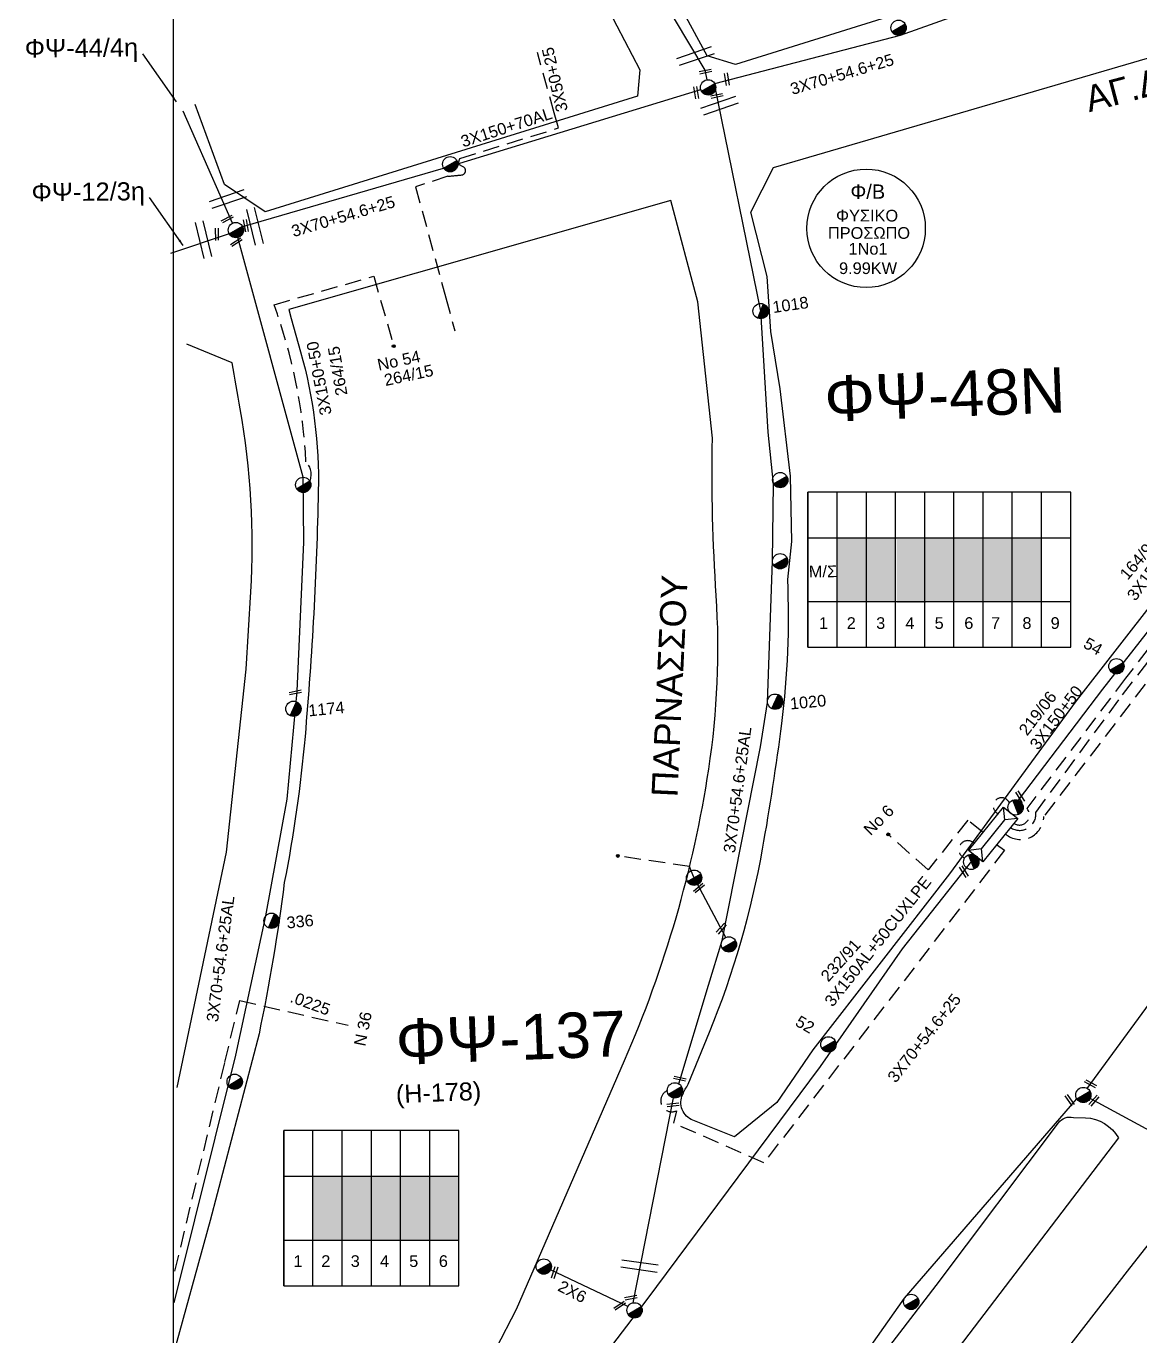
# Model space of a CAD drawing. Header units: millimetres. Extents: x 898 to 5598, y 789 to 3443.
# Drawn here: x 902.1 to 1073.8, y 947.3 to 1149.1 of the extents above; entities that cross this region are included whole.
import ezdxf
from ezdxf.enums import TextEntityAlignment as Align

# ---------------------------------------------------------------- set-up
doc = ezdxf.new("R2010")
doc.units = ezdxf.units.MM
doc.linetypes.add('DASHED', pattern=[19.05, 12.7, -6.35])
for name, color, linetype in [('Άγνωστα', 7, 'Continuous'), ('Ασφαλειοκιβώτια Χ.Τ 6 αναχωρήσεων', 7, 'Continuous'), ('Ασφαλειοκιβώτια Χ.Τ 9 αναχωρήσεων', 7, 'Continuous'), ('Γυμνά εναέρια ΧΤ και ΦΟΠ (3Φ)   4x50+16AL', 7, 'Continuous'), ('Επιγραφές - Σχήματα', 7, 'Continuous'), ('Καλώδια ΧΤ   3x150+50AL', 7, 'DASHED'), ('Καλώδια ΧΤ   3x150+50AL XLPE', 7, 'DASHED'), ('Καλώδια ΧΤ   3x150+70AL', 7, 'DASHED'), ('Καλώδια ΧΤ   3x150AL+50CU', 7, 'DASHED'), ('Καλώδια ΧΤ   3x150AL+50XLPE', 7, 'DASHED'), ('Μηχανική τομή', 7, 'Continuous'), ('Στύλος ΦΜ', 7, 'Continuous'), ('Στύλος ΦΜ @ 1', 7, 'Continuous'), ('Συνδέσεις', 7, 'Continuous'), ('Συνεστραμμένα ΧΤ   3x70+54.6+25 AL', 7, 'SYN_LINE'), ('Τομή', 7, 'Continuous'), ('Υποσταθμός εναέριος 2 στύλων', 7, 'Continuous'), ('Υποσταθμός πόλεως', 7, 'Continuous'), ('Υπόβαθρο ΔΕΗ', 7, 'Continuous'), ('Υπόγεια καλώδια Παροχών ΧΤ   .0225', 7, 'DASHED')]:
    doc.layers.add(name, color=color, linetype=linetype)
doc.styles.add('ar', font='arial.ttf')
doc.styles.add('arial', font='arial.ttf')
doc.styles.get("Standard").update_dxf_attribs({"font": 'arial.ttf'})
doc.linetypes.add('SYN_LINE', pattern='A,0.5,-0.0001,["/\\/\\/\\/",Standard,S=0.1,R=0,X=0,Y=-0.05],-0.25', length=0.7501)
doc.dimstyles.new('ISO-25', dxfattribs={"dimtxt": 2.5, "dimasz": 2.5, "dimexe": 1.25, "dimexo": 0.625, "dimtad": 1, "dimtxsty": 'Standard', "dimcen": 2.5, "dimadec": 0, "dimazin": 0, "dimtfac": 1, "dimtmove": 0, "dimatfit": 3, "dimfxl": 1, "dimarcsym": 0})

# ---------------------------------------------------------------- blocks, each defined once
blk = doc.blocks.new('ΥΠΑΡΧΩΝ ΤΣΙΜΕΝΤΕΝΙΟΣ ΣΤΥΛΟΣ')
at = {"layer": 'Στύλος ΦΜ'}
blk.add_hatch(color=7, dxfattribs=at).paths.add_polyline_path([(-1.29, -2.28, 0.574793), (2.62, 0, 0.268822), (1.3, 2.27)])
at = {"layer": 'Στύλος ΦΜ', "color": 7}
blk.add_line((-1.29, -2.28), (1.3, 2.27), dxfattribs=at)
blk.add_circle((0, 0), 2.62, dxfattribs=at)
at = {"layer": 'Στύλος ΦΜ', "flags": 4}
for tag, p in [('ΑΡΙΘΜΟΣ', (-4.68, 8.05)), ('ΤΥΠΟΣ', (-4.91, 3.03))]:
    blk.add_attdef(tag, p, '', height=4, dxfattribs=at)
blk = doc.blocks.new('ΑΣΦΑΛΕΙΟΚΙΒΩΤΙΟ ΥΠΟΣΤΑΘΜΟΥ 9 ΑΝΑΧΩΡΗΣΕΩΝ')
at = {"layer": 'Ασφαλειοκιβώτια Χ.Τ 9 αναχωρήσεων', "ltscale": 40}
for p, q in [((-23.8, 40.36), (24.02, 40.36)), ((-9.72, 40.36), (-9.72, -40.64)), ((9.94, 40.36), (9.94, -40.64)), ((-23.8, 31.36), (24.02, 31.36)), ((-23.8, 22.36), (24.02, 22.36)), ((-23.8, 13.36), (24.02, 13.36)), ((-23.8, 4.36), (24.02, 4.36)), ((-23.8, -4.64), (24.02, -4.64)), ((-23.8, -13.64), (24.02, -13.64)), ((-23.8, -22.64), (24.02, -22.64)), ((-23.8, -31.64), (24.02, -31.64))]:
    blk.add_line(p, q, dxfattribs=at)
at = {"layer": 'Ασφαλειοκιβώτια Χ.Τ 9 αναχωρήσεων'}
blk.add_lwpolyline([(-23.8, -40.64), (24.02, -40.64), (24.02, 40.36), (-23.8, 40.36)], close=True, dxfattribs=at)
for s, p in [('1', (-18.13, 36.98)), ('2', (-18.13, 28.42)), ('3', (-18.13, 19.34)), ('4', (-18.13, 10.32)), ('5', (-18.13, 1.31)), ('6', (-18.13, -7.83)), ('7', (-18.13, -16.07)), ('8', (-18.13, -25.75)), ('9', (-18.13, -34.45))]:
    blk.add_text(s, height=3.6, rotation=270, dxfattribs=at).set_placement(p)
at = {"layer": 'Ασφαλειοκιβώτια Χ.Τ 9 αναχωρήσεων', "ltscale": 40}
for tag, height, p in [('ΟΝΟΜΑ', 5, (-0.16, 44.31)), ('ΚΕΙΜΕΝΟ 1', 2, (17.06, 35.59)), ('ΚΕΙΜΕΝΟ 2', 2, (17.06, 26.88)), ('ΚΕΙΜΕΝΟ 3', 2, (17.06, 17.69)), ('ΚΕΙΜΕΝΟ 4', 2, (17.06, 8.71)), ('ΚΕΙΜΕΝΟ 5', 2, (17.06, -0.13)), ('ΚΕΙΜΕΝΟ 6', 2, (17.06, -9.05)), ('ΚΕΙΜΕΝΟ 7', 2, (17.06, -18.13)), ('ΚΕΙΜΕΝΟ 8', 2, (17.06, -26.85)), ('ΚΕΙΜΕΝΟ 9', 2, (17.06, -35.99)), ('ΣΧ', 2, (-0.1, -42.64))]:
    blk.add_attdef(tag, text='', height=height, dxfattribs=at).set_placement(p, align=Align.MIDDLE_CENTER)
blk = doc.blocks.new('ΑΣΦΑΛΕΙΟΚΙΒΩΤΙΟ ΥΠΟΣΤΑΘΜΟΥ 6 ΑΝΑΧΩΡΗΣΕΩΝ')
at = {"layer": 'Ασφαλειοκιβώτια Χ.Τ 6 αναχωρήσεων', "ltscale": 40}
for p, q in [((-23.91, 27), (23.91, 27)), ((-9.83, 27), (-9.83, -27)), ((9.83, 27), (9.83, -27)), ((-23.91, 18), (23.91, 18)), ((-23.91, 9), (23.91, 9)), ((-23.91, 0), (23.91, 0)), ((-23.91, -9), (23.91, -9)), ((-23.91, -18), (23.91, -18))]:
    blk.add_line(p, q, dxfattribs=at)
at = {"layer": 'Ασφαλειοκιβώτια Χ.Τ 6 αναχωρήσεων'}
blk.add_lwpolyline([(-23.91, -27), (23.91, -27), (23.91, 27), (-23.91, 27)], close=True, dxfattribs=at)
for s, p in [('1', (-18.13, 24.01)), ('2', (-18.13, 15.45)), ('3', (-18.13, 6.37)), ('4', (-18.13, -2.65)), ('5', (-18.13, -11.66)), ('6', (-18.13, -20.8))]:
    blk.add_text(s, height=3.6, rotation=270, dxfattribs=at).set_placement(p)
at = {"layer": 'Ασφαλειοκιβώτια Χ.Τ 6 αναχωρήσεων', "ltscale": 40}
for tag, height, p in [('ΟΝΟΜΑ', 5, (-0.27, 31.68)), ('ΚΕΙΜΕΝΟ 1', 2, (16.95, 22.41)), ('ΚΕΙΜΕΝΟ 2', 2, (16.95, 13.71)), ('ΚΕΙΜΕΝΟ 3', 2, (16.95, 4.31)), ('ΚΕΙΜΕΝΟ 4', 2, (16.95, -4.67)), ('ΚΕΙΜΕΝΟ 5', 2, (16.95, -13.51)), ('ΚΕΙΜΕΝΟ 6', 2, (16.95, -22.43)), ('ΣΧ', 2, (-0.21, -29.21))]:
    blk.add_attdef(tag, text='', height=height, dxfattribs=at).set_placement(p, align=Align.MIDDLE_CENTER)
blk = doc.blocks.new('ΥΠΟΣΤΑΘΜΟΣ ΕΝΑΕΡΙΟΣ ΕΠΙ 2 ΣΤΥΛΩΝ')
at = {"layer": 'Υποσταθμός εναέριος 2 στύλων', "linetype": 'Continuous'}
for points in [[(-11.97, -2.11, 0.574793), (-8.45, -0.07, 0.268822), (-9.64, 1.98)], [(9.68, -2.15, 0.574793), (13.19, -0.1, 0.268822), (12.01, 1.95)]]:
    blk.add_hatch(color=256, dxfattribs=at).paths.add_polyline_path(points)
for p, q in [((-11.97, -2.11), (-9.64, 1.98)), ((9.68, -2.15), (12.01, 1.95))]:
    blk.add_line(p, q, dxfattribs=at)
for centre in [(-10.81, -0.07), (10.84, -0.1)]:
    blk.add_circle(centre, 2.36, dxfattribs=at)
at = {"layer": 'Υποσταθμός πόλεως', "linetype": 'Continuous', "ltscale": 40}
blk.add_lwpolyline([(-8.57, 2.82), (8.57, 2.82), (8.57, -2.82), (-8.57, -2.82)], close=True, dxfattribs=at)
for points in [[(-5.75, 0), (-8.57, 2.82)], [(-8.57, -2.82), (-5.75, 0)], [(-5.75, 0), (5.75, 0)], [(5.75, 0), (8.57, 2.82)], [(8.57, -2.82), (5.75, 0)]]:
    blk.add_lwpolyline(points, dxfattribs=at)
at = {"layer": 'Υποσταθμός εναέριος 2 στύλων', "ltscale": 40, "flags": 1}
for tag, p in [('ΜΕΤΑΣΧΗΜΑΤΙΣΜΟΣ', (14.09, 2.51)), ('ΙΣΧΥΣ', (14.07, -0.28)), ('ΑΡΙΘΜΟΣ', (14.19, -3))]:
    blk.add_attdef(tag, p, '', height=1.8, dxfattribs=at)
blk = doc.blocks.new('ΜΗΧΑΝΙΚΗ ΤΟΜΗ')
at = {"layer": 'Μηχανική τομή', "ltscale": 40}
for p, q in [((-1.89, 0.78), (1.89, 0.78)), ((1.89, 0), (-1.89, 0))]:
    blk.add_line(p, q, dxfattribs=at)
blk = doc.blocks.new('ΤΟΜΗ')
at = {"layer": 'Τομή', "ltscale": 40}
for p, q in [((-5.68, 0), (5.68, 0)), ((5.68, -2.33), (-5.68, -2.33))]:
    blk.add_line(p, q, dxfattribs=at)
blk = doc.blocks.new('_ΣΥΝΔΕΣΗ')
at = {"layer": 'Συνδέσεις', "linetype": 'SYN_LINE', "ltscale": 40}
blk.add_hatch(color=256, dxfattribs=at).paths.add_polyline_path([(0.5, -0.01, 1), (-0.5, -0.01, 1)])
at = {"layer": 'Συνδέσεις'}
blk.add_circle((0, -0.01), 0.5, dxfattribs=at)

msp = doc.modelspace()

# ---------------------------------------------------------------- hatches: boundary and pattern name
at = {"layer": 'Ασφαλειοκιβώτια Χ.Τ 9 αναχωρήσεων', "ltscale": 40}
for color, points in [(2, [(1027.23, 1060.43), (1031.73, 1060.43), (1031.73, 1070.25), (1027.23, 1070.25)]), (27, [(1036.24, 1070.25), (1031.74, 1070.25), (1031.74, 1060.43), (1036.24, 1060.43)]), (1, [(1036.34, 1060.23), (1040.84, 1060.23), (1040.84, 1070.05), (1036.34, 1070.05)]), (151, [(1040.64, 1060.33), (1045.14, 1060.33), (1045.14, 1070.15), (1040.64, 1070.15)]), (6, [(1045.15, 1060.33), (1049.65, 1060.33), (1049.65, 1070.15), (1045.15, 1070.15)]), (173, [(1049.75, 1060.43), (1054.25, 1060.43), (1054.25, 1070.25), (1049.75, 1070.25)]), (85, [(1054.14, 1060.42), (1058.64, 1060.42), (1058.64, 1070.25), (1054.14, 1070.25)]), (151, [(946.33, 962.03), (950.83, 962.03), (950.83, 971.86), (946.33, 971.86)]), (2, [(950.83, 962.03), (955.33, 962.03), (955.33, 971.86), (950.83, 971.86)]), (30, [(955.33, 962.03), (959.83, 962.03), (959.83, 971.86), (955.33, 971.86)]), (85, [(959.83, 962.03), (964.33, 962.03), (964.33, 971.86), (959.83, 971.86)]), (1, [(964.33, 962.03), (968.83, 962.03), (968.83, 971.86), (964.33, 971.86)])]:
    msp.add_hatch(color=color, dxfattribs=at).paths.add_polyline_path(points)

# ---------------------------------------------------------------- linework, layer by layer
at = {"layer": 'Άγνωστα', "color": 154, "linetype": 'SYN_LINE', "ltscale": 20}
for points in [[(1008.27, 1140.27), (1036.91, 1147.73), (1067.4, 1158.62), (1091.8, 1165.35), (1128.67, 1178.22), (1157.85, 1187.76)], [(935.49, 1118.23), (966.46, 1127.24), (1006.13, 1139.33)]]:
    msp.add_lwpolyline(points, dxfattribs=at)
at = {"layer": 'Άγνωστα', "color": 154, "linetype": 'DASHED', "ltscale": 0.2}
msp.add_lwpolyline([(984.17, 1133.42), (983.5, 1135.77), (980.93, 1145.04)], dxfattribs=at)
at = {"layer": 'Άγνωστα', "color": 2}
msp.add_lwpolyline([(933.93, 1118.75), (926.34, 1136.02)], dxfattribs=at)
at = {"layer": 'Άγνωστα', "color": 154, "linetype": 'DASHED', "ltscale": 0.2}
msp.add_lwpolyline([(968.65, 1127.91), (969.52, 1127.42, -0.724303), (969.26, 1126.19, -0.005087), (967.14, 1125.97), (962.14, 1124.34), (966.79, 1107.26), (968.18, 1102.15)], format="xyb", dxfattribs=at)
at = {"layer": 'Άγνωστα', "color": 173}
msp.add_lwpolyline([(933.43, 1117.09), (924.36, 1114.07)], dxfattribs=at)
at = {"layer": 'Άγνωστα', "color": 2, "linetype": 'DASHED', "ltscale": 0.2}
msp.add_lwpolyline([(1049.63, 1024.84), (1047.26, 1026.73), (1041.16, 1019.07), (1035.02, 1024.54)], dxfattribs=at)
at = {"layer": 'Άγνωστα', "color": 151, "linetype": 'DASHED', "ltscale": 0.2}
msp.add_lwpolyline([(1004.9, 1018.3), (1004.39, 1019.59), (993.35, 1021.21)], dxfattribs=at)
at = {"layer": 'Άγνωστα', "color": 27, "linetype": 'SYN_LINE', "ltscale": 10}
msp.add_lwpolyline([(994.89, 951.78), (982.97, 957.44)], dxfattribs=at)
at = {"layer": 'Γυμνά εναέρια ΧΤ και ΦΟΠ (3Φ)   4x50+16AL', "color": 85, "ltscale": 40}
msp.add_lwpolyline([(1065.68, 985.4), (1088.69, 1016.75), (1113.47, 1049.43), (1143.32, 1088.67), (1168.64, 1119.35)], dxfattribs=at)
at = {"layer": 'Γυμνά εναέρια ΧΤ και ΦΟΠ (3Φ)   4x50+16AL', "color": 85}
msp.add_lwpolyline([(1120.39, 948.41), (1104.35, 963.12), (1066.13, 983.82)], dxfattribs=at)
at = {"layer": 'Επιγραφές - Σχήματα'}
msp.add_lwpolyline([(2932.69, 801.84), (2932.69, 1798.94), (924.79, 1798.94), (924.79, 801.84)], dxfattribs=at)
at = {"layer": 'Επιγραφές - Σχήματα', "color": 202}
msp.add_circle((1031.6, 1117.95), 9.13, dxfattribs=at)
at = {"layer": 'Καλώδια ΧΤ   3x150+50AL', "color": 85, "linetype": 'DASHED', "ltscale": 0.2}
msp.add_lwpolyline([(1057.76, 1027.91), (1057.76, 1027.91), (1071.13, 1046.06), (1090.81, 1071.34), (1104.63, 1089.12), (1116.24, 1104.32), (1128.53, 1120.49), (1140.89, 1137.86), (1142.39, 1136.79), (1155.62, 1154.93)], dxfattribs=at)
at = {"layer": 'Καλώδια ΧΤ   3x150+50AL', "color": 173, "linetype": 'DASHED', "ltscale": 0.2}
msp.add_lwpolyline([(1151.62, 1153.37), (1155.01, 1150.26), (1143.4, 1133.88), (1141.18, 1135.45), (1136.7, 1129.23), (1113, 1097.27), (1081.56, 1056.76), (1058.99, 1027.29), (1058.99, 1027.29, -0.632757), (1053.07, 1024.61)], format="xyb", dxfattribs=at)
at = {"layer": 'Καλώδια ΧΤ   3x150+50AL', "color": 6, "linetype": 'DASHED', "ltscale": 0.2}
msp.add_lwpolyline([(1130.99, 1128.57), (1131.9, 1127.55), (1099.39, 1084.19), (1084.44, 1065.19), (1071.59, 1048.6), (1056.37, 1028.54), (1056.37, 1028.52)], dxfattribs=at)
at = {"layer": 'Καλώδια ΧΤ   3x150+50AL', "color": 85, "linetype": 'DASHED', "ltscale": 0.2}
msp.add_arc((1055.27, 1027.66), 2.5, 235.7296, 5.8125, dxfattribs=at)
at = {"layer": 'Καλώδια ΧΤ   3x150+50AL XLPE', "color": 1, "linetype": 'DASHED', "ltscale": 0.2}
msp.add_arc((1052.49, 1028.9), 1.29, 21.5778, 247.7119, dxfattribs=at)
at = {"layer": 'Καλώδια ΧΤ   3x150+50AL XLPE', "color": 6, "linetype": 'DASHED', "ltscale": 0.2}
msp.add_arc((1055.24, 1027.51), 1.53, 236.4059, 42.0963, dxfattribs=at)
at = {"layer": 'Καλώδια ΧΤ   3x150+50AL XLPE', "color": 27, "linetype": 'DASHED', "ltscale": 0.2}
msp.add_arc((1047.28, 1022.2), 1.38, 43.7982, 246.1879, dxfattribs=at)
at = {"layer": 'Καλώδια ΧΤ   3x150+70AL', "color": 154, "ltscale": 0.2}
msp.add_lwpolyline([(968.5, 1127.25), (968.99, 1128.73), (984.17, 1133.42)], dxfattribs=at)
at = {"layer": 'Καλώδια ΧΤ   3x150AL+50XLPE', "color": 1, "linetype": 'DASHED', "ltscale": 0.2}
msp.add_lwpolyline([(945.85, 1079.02, 0.314166), (945.25, 1081.95, 0.074091), (940.34, 1106.18), (955.7, 1110.57), (958.78, 1099.79)], format="xyb", dxfattribs=at)
at = {"layer": 'Καλώδια ΧΤ   3x150AL+50XLPE', "color": 151, "linetype": 'DASHED', "ltscale": 0.2}
msp.add_lwpolyline([(1051.68, 1022.98), (1052.95, 1022.1), (1015.84, 973.94), (1001.95, 980.02), (1002.4, 981.95)], dxfattribs=at)
msp.add_arc((1001.65, 983.49), 1.71, 113.7131, 296.0051, dxfattribs=at)
at = {"layer": 'Συνεστραμμένα ΧΤ   3x70+54.6+25 AL', "color": 85, "ltscale": 20}
msp.add_lwpolyline([(1007.11, 1140.84), (1006.77, 1142.34), (987.74, 1174.31), (976.05, 1195.67), (960.7, 1218.66), (942.43, 1240.91), (927.63, 1255.94), (927.63, 1255.94)], dxfattribs=at)
at = {"layer": 'Συνεστραμμένα ΧΤ   3x70+54.6+25 AL', "color": 151, "ltscale": 20}
for points in [[(1002.72, 986.11), (1007.29, 1001.29), (1009.43, 1008.18), (1015.3, 1038.03), (1016.39, 1044.89), (1017.16, 1066.69), (1017.34, 1078.55), (1016.5, 1086.54), (1015.35, 1105.19), (1008.22, 1140.24)], [(995.71, 952.35), (1001.91, 983.93)]]:
    msp.add_lwpolyline(points, dxfattribs=at)
at = {"layer": 'Συνεστραμμένα ΧΤ   3x70+54.6+25 AL', "color": 1, "linetype": 'SYN_LINE', "ltscale": 20}
msp.add_lwpolyline([(1055.1, 1029.81), (1068.08, 1046.91), (1082.95, 1065.89), (1099.8, 1088.62), (1112.24, 1104.55), (1127.17, 1126.03)], dxfattribs=at)
at = {"layer": 'Συνεστραμμένα ΧΤ   3x70+54.6+25 AL', "color": 1, "ltscale": 20}
msp.add_lwpolyline([(924.93, 952.35), (934.44, 990.51), (939.06, 1012.01), (942.36, 1029.99), (943.87, 1046.63), (944.94, 1069.6), (944.81, 1079.6), (934.75, 1116.55)], dxfattribs=at)
at = {"layer": 'Συνεστραμμένα ΧΤ   3x70+54.6+25 AL', "color": 27, "linetype": 'SYN_LINE', "ltscale": 20}
msp.add_lwpolyline([(956.71, 900.93), (976.97, 925.53), (997.71, 952.64), (1024.57, 988.76), (1037.23, 1006.89), (1047.89, 1020.43)], dxfattribs=at)
at = {"layer": 'Συνεστραμμένα ΧΤ   3x70+54.6+25 AL', "color": 151, "ltscale": 8}
msp.add_lwpolyline([(1009.97, 1008.67), (1005.08, 1017.86), (1004.9, 1018.3)], dxfattribs=at)
at = {"layer": 'Συνεστραμμένα ΧΤ   3x70+54.6+25 AL', "color": 85, "linetype": 'SYN_LINE', "ltscale": 20}
msp.add_lwpolyline([(1014.26, 920.05), (1037.53, 953.08), (1064.08, 983.78)], dxfattribs=at)
at = {"layer": 'Υπόβαθρο ΔΕΗ'}
for points in [[(926.91, 1305.56), (956.87, 1301.47), (981.72, 1295.39), (990.37, 1289.89), (1002.73, 1279.05, -0.089332), (1019.4, 1258.13), (1030.86, 1239.99), (1049.56, 1202.57), (1061.7, 1173.16), (1066.31, 1160.35), (1011.46, 1143.23), (1007.09, 1144.52), (977.02, 1199.94), (962.06, 1221.08), (950.94, 1235.5), (940.21, 1247.08), (928.47, 1257.49)], [(928.62, 1245.64), (932.87, 1241.81, -0.070407), (956.37, 1213.67, 0.003573), (977.85, 1179.6, -0.061141), (985.6, 1163.44, 0.081165), (991.98, 1151.42), (996.71, 1142.37), (996.35, 1138.3), (938.97, 1120.5), (932.68, 1124.72), (928.15, 1137.03)], [(1154.34, 1164.68), (1141.88, 1147.01), (1109, 1103.88), (1082.59, 1069.01), (1063.97, 1045.13), (1044.48, 1018.45), (1023.4, 991.35), (1017.82, 983.24), (1011.29, 977.94), (1004.9, 980.48, -0.432358), (1003.33, 984.47, -0.024826), (1004.16, 986.03, -0.440414)], [(1004.16, 986.03), (1007.45, 994.06, 0.052945), (1015.64, 1022.28, 0.012766), (1018.6, 1041.65, 0.042155), (1019.52, 1063.82), (1020.14, 1069.71), (1019.97, 1079.75), (1018.33, 1093.23), (1016.92, 1102.07), (1016.34, 1110.53), (1013.82, 1120.47), (1017.31, 1127.34), (1078.31, 1145.15), (1120.68, 1157.88)], [(925.41, 985.53), (932.99, 1021.78), (936.05, 1050), (936.76, 1061.91, 0.059445), (935.1, 1090.14, -0.003), (933.87, 1097.24), (926.89, 1100.12)]]:
    msp.add_lwpolyline(points, format="xyb", dxfattribs=at)
at = {"layer": 'Υπόβαθρο ΔΕΗ', "color": 0}
for points in [[(924.58, 936.61), (952.04, 914.86), (958.9, 914.98), (977.68, 951.37), (994.36, 989.67, 0.064818), (1007.34, 1034.59, 0.054389), (1008.49, 1061.34, -0.020605), (1007.9, 1085.59), (1005.65, 1106.61), (1001.49, 1122.26), (942.61, 1105.42), (942.61, 1105.42), (942.98, 1104.04), (944.42, 1098.91, -0.073913), (947.15, 1077.45, -0.016643), (945.1, 1039.62, -0.026889), (941.9, 1017.12, -0.020194), (938.01, 993.83), (930.49, 965.06), (924.35, 942.86)], [(1070.5, 977.78), (1037.86, 934.99), (1023.17, 915.33), (1018.76, 908.58), (1007.04, 892.84, -0.24088), (1005.02, 891.84, -0.413716), (1000.2, 896.8, -0.172651), (1001.34, 899.87), (1019.77, 924.88), (1020.67, 926.73), (1042.42, 955.01), (1061.25, 980.08, -0.295434), (1063.56, 980.93), (1065.41, 980.86, -0.260009), (1070.5, 977.78, -5.414214)]]:
    msp.add_lwpolyline(points, format="xyb", dxfattribs=at)
msp.add_lwpolyline([(1024.9, 896.67, 0.146746), (1023.31, 890.87, 0.338442), (1025.61, 888.01), (1176.65, 880.96), (1176.85, 880.94), (1176.91, 901.14), (1157.63, 916.95), (1091.97, 969.66, 0.164345), (1083.49, 971.08), (1082.66, 970.95), (1072.2, 957.68)], format="xyb", close=True, dxfattribs=at)
at = {"layer": 'Υπόγεια καλώδια Παροχών ΧΤ   .0225', "color": 85, "ltscale": 0.2}
msp.add_lwpolyline([(925.05, 957.23), (932.75, 989.43), (935.03, 998.93), (951.74, 995.13)], dxfattribs=at)

# ---------------------------------------------------------------- block references
at = {"layer": 'Ασφαλειοκιβώτια Χ.Τ 6 αναχωρήσεων', "xscale": 0.5, "yscale": 0.5, "zscale": 0.5, "rotation": 90}
msp.add_blockref('ΑΣΦΑΛΕΙΟΚΙΒΩΤΙΟ ΥΠΟΣΤΑΘΜΟΥ 6 ΑΝΑΧΩΡΗΣΕΩΝ', (955.33, 966.94), dxfattribs=at)
at = {"layer": 'Ασφαλειοκιβώτια Χ.Τ 9 αναχωρήσεων', "xscale": 0.5, "yscale": 0.5, "zscale": 0.5, "rotation": 90}
msp.add_blockref('ΑΣΦΑΛΕΙΟΚΙΒΩΤΙΟ ΥΠΟΣΤΑΘΜΟΥ 9 ΑΝΑΧΩΡΗΣΕΩΝ', (1042.82, 1065.28), dxfattribs=at)
at = {"layer": 'Μηχανική τομή'}
for p, xscale, yscale, zscale, rotation in [((1006.87, 1141.93), 0.4999999999999998, 0.4999999999999998, 0.4999999999999998, 11.77231726194831), ((1009.93, 1140.91), 0.4999999999999998, 0.4999999999999998, 0.4999999999999998, 279.5698809558937), ((1005.21, 1138.83), 0.4999999999999998, 0.4999999999999998, 0.4999999999999998, 279.5698809558937), ((1008.62, 1138.18), 0.4999999999999998, 0.4999999999999998, 0.4999999999999998, 11.77231726194831), ((933.21, 1119.22), 0.4999999999999998, 0.4999999999999998, 0.4999999999999998, 27.91069058961993), ((935.8, 1118.34), 0.4999999999999998, 0.4999999999999998, 0.4999999999999998, 279.5698809558937), ((931.32, 1117.05), 0.4999999999999999, 0.4999999999999999, 0.4999999999999999, 271.1822051116915), ((934.62, 1115.66), 0.4999999999999999, 0.4999999999999999, 0.4999999999999999, 33.18472161505715), ((943.66, 1046.24), 0.4999999999999998, 0.4999999999999998, 0.4999999999999998, 11.77231726194831), ((1055.17, 1030.24), 0.5, 0.5, 0.5, 302.465131450913), ((1046.51, 1018.68), 0.5, 0.5, 0.5, 302.465131450913), ((1005.96, 1016.13), 0.5, 0.5, 0.5, 40.48092147364232), ((1009.42, 1009.9), 0.5, 0.5, 0.5, 48.54643289115479), ((1002.85, 986.71), 0.5, 0.5, 0.5, 347.4790928287539), ((1066.12, 985.93), 0.4999999999999999, 0.4999999999999999, 0.4999999999999999, 331.3442532157324), ((1001.85, 982.67), 0.4999999999999999, 0.4999999999999999, 0.4999999999999999, 6.168227895010679), ((1062.81, 983.48), 0.4999999999999999, 0.4999999999999999, 0.4999999999999999, 304.6277056008573), ((1066.87, 983.37), 0.5, 0.5, 0.5, 48.54643289115479), ((983.38, 957.07), 0.5, 0.5, 0.5, 251.4205317768823), ((995.38, 952.95), 0.5, 0.5, 0.5, 11.30446036232985), ((993.5, 952.06), 0.5, 0.5, 0.5, 214.1891333188481)]:
    msp.add_blockref('ΜΗΧΑΝΙΚΗ ΤΟΜΗ', p, dxfattribs=dict(at, xscale=xscale, yscale=yscale, zscale=zscale, rotation=rotation))
at = {"layer": 'Στύλος ΦΜ @ 1', "ltscale": 40, "xscale": 0.4499999999998181, "yscale": 0.4499999999998181, "zscale": 0.4499999999998181, "rotation": 330.0199831919481}
for p in [(1036.61, 1148.87), (1007.25, 1139.68), (967.48, 1127.84), (934.44, 1117.69), (944.83, 1078.42), (1018.36, 1079.15), (1018.34, 1066.64), (1005.08, 1017.87), (1010.45, 1007.59), (934.26, 986.41), (1002.13, 985.09), (1065.09, 984.38), (981.91, 957.94), (995.91, 951.19), (1038.55, 952.49)]:
    msp.add_blockref('ΥΠΑΡΧΩΝ ΤΣΙΜΕΝΤΕΝΙΟΣ ΣΤΥΛΟΣ', p, dxfattribs=at)
at = {"layer": 'Στύλος ΦΜ @ 1', "ltscale": 40}
ref = msp.add_blockref('ΥΠΑΡΧΩΝ ΤΣΙΜΕΝΤΕΝΙΟΣ ΣΤΥΛΟΣ', (1015.34, 1105.2), dxfattribs=dict(at, xscale=0.4499999999998181, yscale=0.4499999999998181, zscale=0.4499999999998181, rotation=8.312605968164434))
ref.add_attrib('ΤΥΠΟΣ', '1018', (1017.3, 1104.89), dxfattribs={"layer": 'Στύλος ΦΜ', "height": 1.8, "rotation": 8.3126, "flags": 4})
ref = msp.add_blockref('ΥΠΑΡΧΩΝ ΤΣΙΜΕΝΤΕΝΙΟΣ ΣΤΥΛΟΣ', (1070.19, 1050.45), dxfattribs=dict(at, xscale=0.4499999999998181, yscale=0.4499999999998181, zscale=0.4499999999998181, rotation=330.0199831919481))
ref.add_attrib('ΤΥΠΟΣ', '54', (1064.93, 1053.45), dxfattribs={"layer": 'Στύλος ΦΜ', "height": 1.8, "rotation": 330.02, "flags": 4})
ref = msp.add_blockref('ΥΠΑΡΧΩΝ ΤΣΙΜΕΝΤΕΝΙΟΣ ΣΤΥΛΟΣ', (1017.57, 1045), dxfattribs=dict(at, xscale=0.449999999999818, yscale=0.449999999999818, zscale=0.449999999999818, rotation=5.372174195445275))
ref.add_attrib('ΤΥΠΟΣ', '1020', (1019.95, 1043.79), dxfattribs={"layer": 'Στύλος ΦΜ', "height": 1.8, "rotation": 5.3722, "flags": 4})
ref = msp.add_blockref('ΥΠΑΡΧΩΝ ΤΣΙΜΕΝΤΕΝΙΟΣ ΣΤΥΛΟΣ', (943.31, 1043.91), dxfattribs=dict(at, xscale=0.4499999999998181, yscale=0.4499999999998181, zscale=0.4499999999998181, rotation=5.605225871768726))
ref.add_attrib('ΤΥΠΟΣ', '1174', (945.7, 1042.72), dxfattribs={"layer": 'Στύλος ΦΜ', "height": 1.8, "rotation": 5.6052, "flags": 4})
ref = msp.add_blockref('ΥΠΑΡΧΩΝ ΤΣΙΜΕΝΤΕΝΙΟΣ ΣΤΥΛΟΣ', (939.94, 1011.23), dxfattribs=dict(at, xscale=0.4499999999998181, yscale=0.4499999999998181, zscale=0.4499999999998181, rotation=5.605225871768726))
ref.add_attrib('ΤΥΠΟΣ', '336', (942.34, 1010.03), dxfattribs={"layer": 'Στύλος ΦΜ', "height": 1.8, "rotation": 5.6052, "flags": 4})
ref = msp.add_blockref('ΥΠΑΡΧΩΝ ΤΣΙΜΕΝΤΕΝΙΟΣ ΣΤΥΛΟΣ', (1025.79, 992.18), dxfattribs=dict(at, xscale=0.4499999999998181, yscale=0.4499999999998181, zscale=0.4499999999998181, rotation=330.0199831919481))
ref.add_attrib('ΤΥΠΟΣ', '52', (1020.53, 995.17), dxfattribs={"layer": 'Στύλος ΦΜ', "height": 1.8, "rotation": 330.02, "flags": 4})
at = {"layer": 'Συνδέσεις', "xscale": 0.4499999999999886, "yscale": 0.4499999999999886, "zscale": 0.4499999999999886}
for p in [(958.77, 1099.8), (1035.02, 1024.54), (993.33, 1021.23)]:
    msp.add_blockref('_ΣΥΝΔΕΣΗ', p, dxfattribs=at)
at = {"layer": 'Τομή'}
for p, xscale, yscale, zscale, rotation in [((1005.09, 1145.06), 0.5, 0.5, 0.5, 18.82929360758312), ((1008.83, 1137.41), 0.5, 0.5, 0.5, 18.82929360758312), ((933.04, 1123.02), 0.5, 0.5, 0.5, 18.82929360758312), ((937.95, 1118.39), 0.5, 0.5, 0.5, 283.7528551242763), ((930.01, 1116.36), 0.5, 0.5, 0.5, 283.7528551242763), ((996.74, 958.58), 0.4999999999999997, 0.4999999999999997, 0.4999999999999997, 352.0059178876664)]:
    msp.add_blockref('ΤΟΜΗ', p, dxfattribs=dict(at, xscale=xscale, yscale=yscale, zscale=zscale, rotation=rotation))
at = {"layer": 'Υποσταθμός εναέριος 2 στύλων', "xscale": 0.5, "yscale": 0.5, "zscale": 0.5, "rotation": 50.99951550004847}
msp.add_blockref('ΥΠΟΣΤΑΘΜΟΣ ΕΝΑΕΡΙΟΣ ΕΠΙ 2 ΣΤΥΛΩΝ', (1051.19, 1024.53), dxfattribs=at)

# ---------------------------------------------------------------- texts
at = {"ltscale": 40, "attachment_point": 1, "style": 'arial'}
for s, insert, char_height, width, rotation in [('AΓ.ΔHMHTPIOY', (1064.96, 1139.7), 4, 94.4586, 14.779), ('ΦΨ-48Ν', (1025.03, 1095.17), 7, 94.4586, 2.1857), ('ΠΑΡΝΑΣΣΟΥ', (998.51, 1030.4), 4, 94.4586, 87.3261), ('ΦΨ-137', (958.95, 996.04), 7, 94.4586, 2.1857), ('\\P\\P(H-178)', (958.7, 995.16), 2.779, 37.4986, 2.1857)]:
    msp.add_mtext(s, dxfattribs=dict(at, insert=insert, char_height=char_height, width=width, rotation=rotation))
at = {"layer": 'Άγνωστα', "ltscale": 40, "attachment_point": 1, "style": 'arial'}
for s, insert, char_height, width, rotation in [('ΦΨ-44/4η', (901.88, 1147.08), 2.8, 7.1535, 0.5869), ('3X50+25', (983.89, 1135.74), 1.8, 31.6072, 103.2172), ('3X70+54.6+25', (1019.72, 1140.23), 1.8, 31.6072, 16.5034), ('ΦΨ-12/3η', (902.93, 1124.91), 2.8, 7.1535, 0.5869), ('3X70+54.6+25', (942.82, 1118.32), 1.8, 31.6072, 16.5034), ('3X150+50', (947.46, 1089), 1.8, 31.6072, 100.8012), ('264/15 ', (949.88, 1092.02), 1.8, 12.2826, 99.6425), ('Nο 54 ', (956.09, 1097.76), 1.8, 12.2826, 12.0982), ('264/15 ', (957.13, 1095.4), 1.8, 12.2826, 12.0982), ('3X150AL+25CU', (1071.67, 1061.47), 1.8, 31.6072, 53.4996), ('164/93', (1070.54, 1064.79), 1.8, 7.1535, 49.5127), ('\\pt1.8;Μ/Σ', (1022.76, 1065.95), 1.8, 7.1535, 0.5975), ('\\pt1.8;219/06', (1055, 1040.72), 1.8, 7.1535, 52.5283), ('3X150+50', (1056.68, 1038.51), 1.8, 31.6072, 52.6836), ('\\pt1.8;No 6', (1031.03, 1025.52), 1.8, 7.1535, 45.0305), ('232/91', (1024.43, 1002.89), 1.8, 7.1535, 48.0414), ('3X70+54.6+25', (1034.74, 987.24), 1.8, 31.6072, 51.7859), ('N 36', (952.61, 992.15), 1.8, 7.1535, 78.6018), ('2X6', (984.74, 955.9), 1.8, 31.6072, 332.8029)]:
    msp.add_mtext(s, dxfattribs=dict(at, insert=insert, char_height=char_height, width=width, rotation=rotation))
at = {"layer": 'Επιγραφές - Σχήματα', "color": 1, "style": 'ar'}
for s, height, p in [('Φ/Β', 2.2, (1031.86, 1123.66)), ('ΦΥΣΙΚΟ ', 1.8, (1032.1, 1119.91)), ('1No1', 1.8, (1031.9, 1114.79)), ('9.99KW', 1.8, (1031.9, 1111.81))]:
    msp.add_text(s, height=height, dxfattribs=at).set_placement(p, align=Align.MIDDLE)
at = {"layer": 'Επιγραφές - Σχήματα', "color": 1, "insert": (1025.72, 1118.14), "char_height": 1.8, "width": 12.958, "attachment_point": 1}
msp.add_mtext('ΠΡΟΣΩΠΟ', dxfattribs=at)
at = {"layer": 'Καλώδια ΧΤ   3x150+70AL', "ltscale": 0.2, "insert": (968.92, 1132.13), "char_height": 1.8, "width": 31.6072, "attachment_point": 1, "rotation": 17.9164, "style": 'arial'}
msp.add_mtext('3X150+70AL', dxfattribs=at)
at = {"layer": 'Καλώδια ΧΤ   3x150AL+50CU', "ltscale": 0.2, "insert": (1025.04, 998.96), "char_height": 1.8, "width": 31.6072, "attachment_point": 1, "rotation": 51.6012, "style": 'arial'}
msp.add_mtext('3X150AL+50CUXLPE', dxfattribs=at)
at = {"layer": 'Συνεστραμμένα ΧΤ   3x70+54.6+25 AL', "ltscale": 20, "char_height": 1.8, "width": 31.6072, "attachment_point": 1, "rotation": 82.4863, "style": 'arial'}
for insert in [(1009.59, 1021.83), (929.89, 995.78)]:
    msp.add_mtext('3X70+54.6+25AL', dxfattribs=dict(at, insert=insert))
at = {"layer": 'Υπόγεια καλώδια Παροχών ΧΤ   .0225', "ltscale": 0.2, "insert": (943.28, 1000.45), "char_height": 1.8, "width": 31.6072, "attachment_point": 1, "rotation": 339.9149, "style": 'arial'}
msp.add_mtext('.0225', dxfattribs=at)

# ---------------------------------------------------------------- leaders
at = {"layer": 'Επιγραφές - Σχήματα', "ltscale": 40}
for points in [[(925.27, 1137.47), (920.08, 1144.87)], [(926.31, 1115.3), (921.13, 1122.7)]]:
    msp.add_leader(points, dimstyle='ISO-25', override={"dimasz": 1, "dimtad": 0}, dxfattribs=at)

doc.saveas('drawing.dxf')
